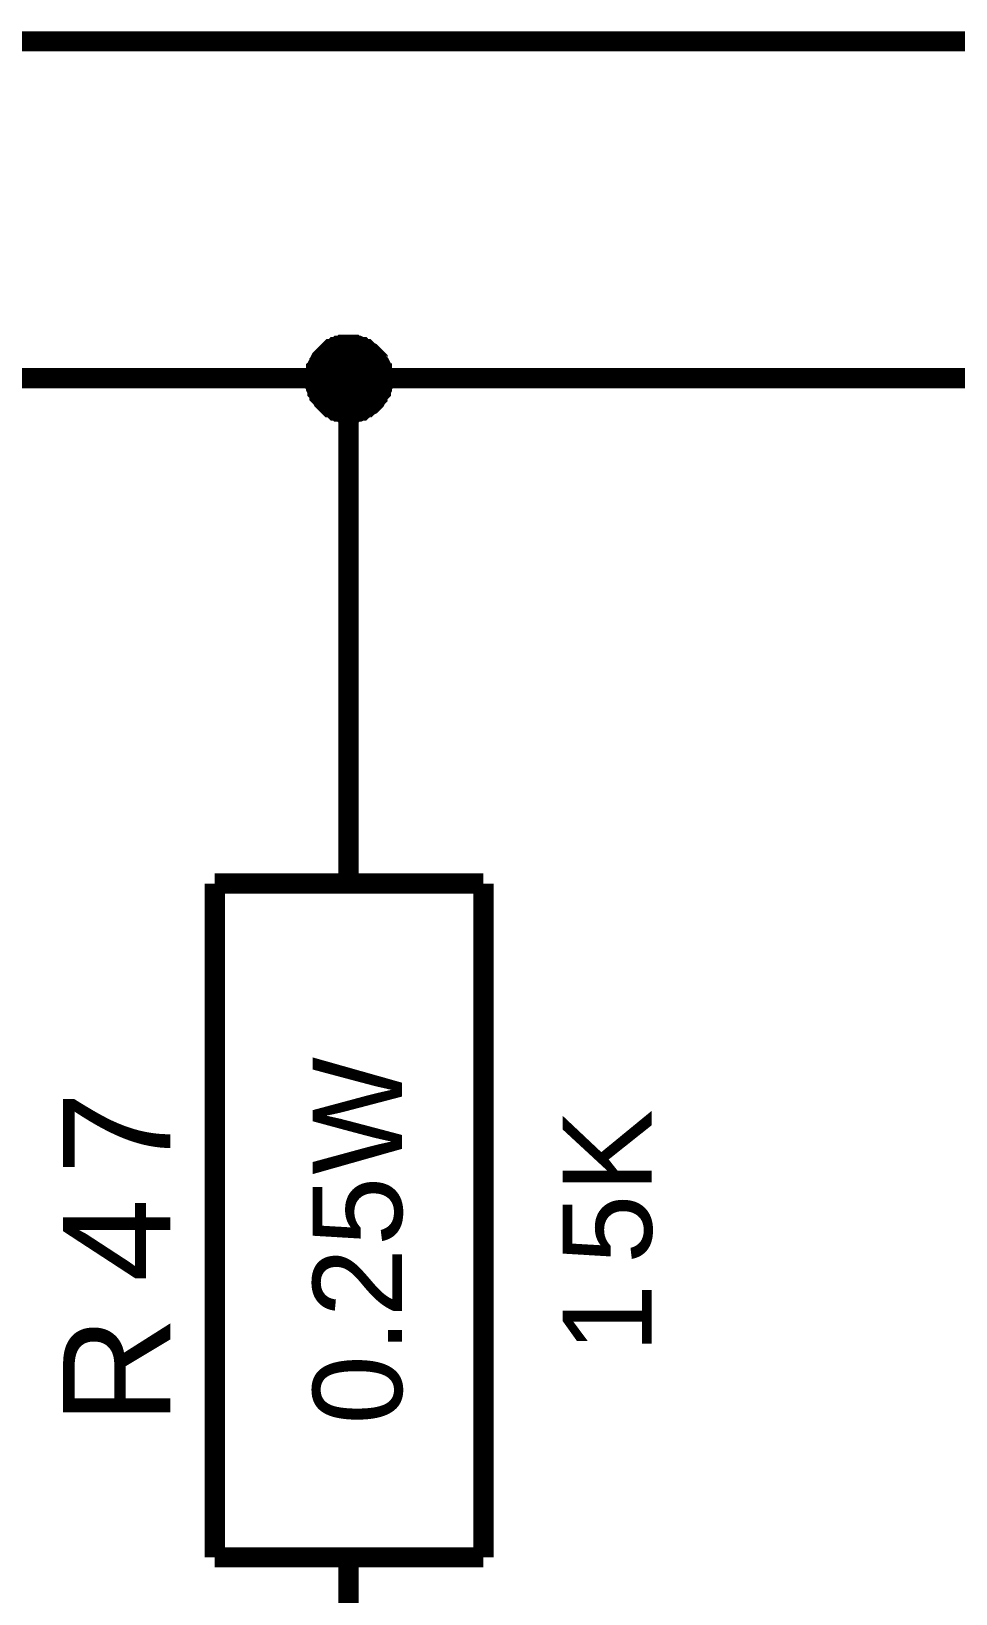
# Model space of a CAD drawing. Header units: millimetres. Extents: x -2024 to 917, y -725 to 13.
# Drawn here: x 332.43 to 346.15, y -179.33 to -156.13 of the extents above; entities that cross this region are included whole.
import ezdxf

# ---------------------------------------------------------------- set-up
doc = ezdxf.new("R2010")
doc.units = ezdxf.units.MM
doc.layers.add('Sheet', color=255, linetype='Continuous')
doc.styles.get("Standard").update_dxf_attribs({"font": 'arial.ttf'})

msp = doc.modelspace()

# ---------------------------------------------------------------- linework, layer by layer
at = {"layer": 'Sheet'}
for points, const_width in [([(319.658, -191.287), (327.139, -191.287), (327.139, -156.281), (389.619, -156.281)], 0.3), ([(336.639, -161.282), (336.639, -161.265), (336.639, -161.232), (336.639, -161.216), (336.656, -161.183), (336.656, -161.166), (336.656, -161.133), (336.673, -161.116), (336.673, -161.1), (336.689, -161.067), (336.706, -161.05), (336.706, -161.034), (336.722, -161), (336.739, -160.984), (336.755, -160.967), (336.772, -160.951), (336.788, -160.934), (336.805, -160.918), (336.822, -160.901), (336.838, -160.884), (336.855, -160.868), (336.871, -160.851), (336.904, -160.851), (336.921, -160.835), (336.937, -160.818), (336.97, -160.818), (336.987, -160.802), (337.004, -160.802), (337.037, -160.802), (337.053, -160.785), (337.086, -160.785), (337.103, -160.785), (337.136, -160.785)], 0.3), ([(336.639, -161.282), (336.639, -161.265), (336.639, -161.232), (336.639, -161.216), (336.656, -161.183), (336.656, -161.166), (336.656, -161.133), (336.673, -161.116), (336.673, -161.1), (336.689, -161.067), (336.706, -161.05), (336.706, -161.034), (336.722, -161), (336.739, -160.984), (336.755, -160.967), (336.772, -160.951), (336.788, -160.934), (336.805, -160.918), (336.822, -160.901), (336.838, -160.884), (336.855, -160.868), (336.871, -160.851), (336.904, -160.851), (336.921, -160.835), (336.937, -160.818), (336.97, -160.818), (336.987, -160.802), (337.004, -160.802), (337.037, -160.802), (337.053, -160.785), (337.086, -160.785), (337.103, -160.785), (337.136, -160.785)], 0.3), ([(336.639, -161.282), (336.639, -161.265), (336.639, -161.232), (336.639, -161.216), (336.656, -161.183), (336.656, -161.166), (336.656, -161.133), (336.673, -161.116), (336.673, -161.1), (336.689, -161.067), (336.706, -161.05), (336.706, -161.034), (336.722, -161), (336.739, -160.984), (336.755, -160.967), (336.772, -160.951), (336.788, -160.934), (336.805, -160.918), (336.822, -160.901), (336.838, -160.884), (336.855, -160.868), (336.871, -160.851), (336.904, -160.851), (336.921, -160.835), (336.937, -160.818), (336.97, -160.818), (336.987, -160.802), (337.004, -160.802), (337.037, -160.802), (337.053, -160.785), (337.086, -160.785), (337.103, -160.785), (337.136, -160.785)], 0.3), ([(336.639, -161.282), (336.639, -161.265), (336.639, -161.232), (336.639, -161.216), (336.656, -161.183), (336.656, -161.166), (336.656, -161.133), (336.673, -161.116), (336.673, -161.1), (336.689, -161.067), (336.706, -161.05), (336.706, -161.034), (336.722, -161), (336.739, -160.984), (336.755, -160.967), (336.772, -160.951), (336.788, -160.934), (336.805, -160.918), (336.822, -160.901), (336.838, -160.884), (336.855, -160.868), (336.871, -160.851), (336.904, -160.851), (336.921, -160.835), (336.937, -160.818), (336.97, -160.818), (336.987, -160.802), (337.004, -160.802), (337.037, -160.802), (337.053, -160.785), (337.086, -160.785), (337.103, -160.785), (337.136, -160.785)], 0.3), ([(336.639, -161.282), (336.639, -161.265), (336.639, -161.232), (336.639, -161.216), (336.656, -161.183), (336.656, -161.166), (336.656, -161.133), (336.673, -161.116), (336.673, -161.1), (336.689, -161.067), (336.706, -161.05), (336.706, -161.034), (336.722, -161), (336.739, -160.984), (336.755, -160.967), (336.772, -160.951), (336.788, -160.934), (336.805, -160.918), (336.822, -160.901), (336.838, -160.884), (336.855, -160.868), (336.871, -160.851), (336.904, -160.851), (336.921, -160.835), (336.937, -160.818), (336.97, -160.818), (336.987, -160.802), (337.004, -160.802), (337.037, -160.802), (337.053, -160.785), (337.086, -160.785), (337.103, -160.785), (337.136, -160.785)], 0.0991), ([(336.639, -161.282), (336.639, -161.265), (336.639, -161.232), (336.639, -161.216), (336.656, -161.183), (336.656, -161.166), (336.656, -161.133), (336.673, -161.116), (336.673, -161.1), (336.689, -161.067), (336.706, -161.05), (336.706, -161.034), (336.722, -161), (336.739, -160.984), (336.755, -160.967), (336.772, -160.951), (336.788, -160.934), (336.805, -160.918), (336.822, -160.901), (336.838, -160.884), (336.855, -160.868), (336.871, -160.851), (336.904, -160.851), (336.921, -160.835), (336.937, -160.818), (336.97, -160.818), (336.987, -160.802), (337.004, -160.802), (337.037, -160.802), (337.053, -160.785), (337.086, -160.785), (337.103, -160.785), (337.136, -160.785)], 0.0991), ([(336.639, -161.282), (336.639, -161.265), (336.639, -161.232), (336.639, -161.216), (336.656, -161.183), (336.656, -161.166), (336.656, -161.133), (336.673, -161.116), (336.673, -161.1), (336.689, -161.067), (336.706, -161.05), (336.706, -161.034), (336.722, -161), (336.739, -160.984), (336.755, -160.967), (336.772, -160.951), (336.788, -160.934), (336.805, -160.918), (336.822, -160.901), (336.838, -160.884), (336.855, -160.868), (336.871, -160.851), (336.904, -160.851), (336.921, -160.835), (336.937, -160.818), (336.97, -160.818), (336.987, -160.802), (337.004, -160.802), (337.037, -160.802), (337.053, -160.785), (337.086, -160.785), (337.103, -160.785), (337.136, -160.785)], 0.0991), ([(336.639, -161.282), (336.639, -161.265), (336.639, -161.232), (336.639, -161.216), (336.656, -161.183), (336.656, -161.166), (336.656, -161.133), (336.673, -161.116), (336.673, -161.1), (336.689, -161.067), (336.706, -161.05), (336.706, -161.034), (336.722, -161), (336.739, -160.984), (336.755, -160.967), (336.772, -160.951), (336.788, -160.934), (336.805, -160.918), (336.822, -160.901), (336.838, -160.884), (336.855, -160.868), (336.871, -160.851), (336.904, -160.851), (336.921, -160.835), (336.937, -160.818), (336.97, -160.818), (336.987, -160.802), (337.004, -160.802), (337.037, -160.802), (337.053, -160.785), (337.086, -160.785), (337.103, -160.785), (337.136, -160.785)], 0.0991), ([(337.136, -160.785), (337.136, -160.785)], 0.3), ([(337.136, -160.785), (337.169, -160.785), (337.186, -160.785), (337.219, -160.785), (337.235, -160.802), (337.268, -160.802), (337.285, -160.802), (337.318, -160.818), (337.335, -160.818), (337.351, -160.835), (337.384, -160.851), (337.401, -160.851), (337.417, -160.868), (337.434, -160.884), (337.467, -160.901), (337.484, -160.918), (337.5, -160.934), (337.517, -160.951), (337.533, -160.967), (337.55, -160.984), (337.566, -161), (337.566, -161.034), (337.583, -161.05), (337.599, -161.067), (337.616, -161.1), (337.616, -161.116), (337.633, -161.133), (337.633, -161.166), (337.633, -161.183), (337.649, -161.216), (337.649, -161.232), (337.649, -161.265), (337.649, -161.282)], 0.3), ([(337.136, -160.785), (337.136, -160.785)], 0.3), ([(337.136, -160.785), (337.169, -160.785), (337.186, -160.785), (337.219, -160.785), (337.235, -160.802), (337.268, -160.802), (337.285, -160.802), (337.318, -160.818), (337.335, -160.818), (337.351, -160.835), (337.384, -160.851), (337.401, -160.851), (337.417, -160.868), (337.434, -160.884), (337.467, -160.901), (337.484, -160.918), (337.5, -160.934), (337.517, -160.951), (337.533, -160.967), (337.55, -160.984), (337.566, -161), (337.566, -161.034), (337.583, -161.05), (337.599, -161.067), (337.616, -161.1), (337.616, -161.116), (337.633, -161.133), (337.633, -161.166), (337.633, -161.183), (337.649, -161.216), (337.649, -161.232), (337.649, -161.265), (337.649, -161.282)], 0.3), ([(337.136, -160.785), (337.136, -160.785)], 0.3), ([(337.136, -160.785), (337.169, -160.785), (337.186, -160.785), (337.219, -160.785), (337.235, -160.802), (337.268, -160.802), (337.285, -160.802), (337.318, -160.818), (337.335, -160.818), (337.351, -160.835), (337.384, -160.851), (337.401, -160.851), (337.417, -160.868), (337.434, -160.884), (337.467, -160.901), (337.484, -160.918), (337.5, -160.934), (337.517, -160.951), (337.533, -160.967), (337.55, -160.984), (337.566, -161), (337.566, -161.034), (337.583, -161.05), (337.599, -161.067), (337.616, -161.1), (337.616, -161.116), (337.633, -161.133), (337.633, -161.166), (337.633, -161.183), (337.649, -161.216), (337.649, -161.232), (337.649, -161.265), (337.649, -161.282)], 0.3), ([(337.136, -160.785), (337.136, -160.785)], 0.3), ([(337.136, -160.785), (337.169, -160.785), (337.186, -160.785), (337.219, -160.785), (337.235, -160.802), (337.268, -160.802), (337.285, -160.802), (337.318, -160.818), (337.335, -160.818), (337.351, -160.835), (337.384, -160.851), (337.401, -160.851), (337.417, -160.868), (337.434, -160.884), (337.467, -160.901), (337.484, -160.918), (337.5, -160.934), (337.517, -160.951), (337.533, -160.967), (337.55, -160.984), (337.566, -161), (337.566, -161.034), (337.583, -161.05), (337.599, -161.067), (337.616, -161.1), (337.616, -161.116), (337.633, -161.133), (337.633, -161.166), (337.633, -161.183), (337.649, -161.216), (337.649, -161.232), (337.649, -161.265), (337.649, -161.282)], 0.3), ([(337.136, -160.785), (337.136, -160.785)], 0.0991), ([(337.136, -160.785), (337.169, -160.785), (337.186, -160.785), (337.219, -160.785), (337.235, -160.802), (337.268, -160.802), (337.285, -160.802), (337.318, -160.818), (337.335, -160.818), (337.351, -160.835), (337.384, -160.851), (337.401, -160.851), (337.417, -160.868), (337.434, -160.884), (337.467, -160.901), (337.484, -160.918), (337.5, -160.934), (337.517, -160.951), (337.533, -160.967), (337.55, -160.984), (337.566, -161), (337.566, -161.034), (337.583, -161.05), (337.599, -161.067), (337.616, -161.1), (337.616, -161.116), (337.633, -161.133), (337.633, -161.166), (337.633, -161.183), (337.649, -161.216), (337.649, -161.232), (337.649, -161.265), (337.649, -161.282)], 0.0991), ([(337.136, -160.785), (337.136, -160.785)], 0.0991), ([(337.136, -160.785), (337.169, -160.785), (337.186, -160.785), (337.219, -160.785), (337.235, -160.802), (337.268, -160.802), (337.285, -160.802), (337.318, -160.818), (337.335, -160.818), (337.351, -160.835), (337.384, -160.851), (337.401, -160.851), (337.417, -160.868), (337.434, -160.884), (337.467, -160.901), (337.484, -160.918), (337.5, -160.934), (337.517, -160.951), (337.533, -160.967), (337.55, -160.984), (337.566, -161), (337.566, -161.034), (337.583, -161.05), (337.599, -161.067), (337.616, -161.1), (337.616, -161.116), (337.633, -161.133), (337.633, -161.166), (337.633, -161.183), (337.649, -161.216), (337.649, -161.232), (337.649, -161.265), (337.649, -161.282)], 0.0991), ([(337.136, -160.785), (337.136, -160.785)], 0.0991), ([(337.136, -160.785), (337.169, -160.785), (337.186, -160.785), (337.219, -160.785), (337.235, -160.802), (337.268, -160.802), (337.285, -160.802), (337.318, -160.818), (337.335, -160.818), (337.351, -160.835), (337.384, -160.851), (337.401, -160.851), (337.417, -160.868), (337.434, -160.884), (337.467, -160.901), (337.484, -160.918), (337.5, -160.934), (337.517, -160.951), (337.533, -160.967), (337.55, -160.984), (337.566, -161), (337.566, -161.034), (337.583, -161.05), (337.599, -161.067), (337.616, -161.1), (337.616, -161.116), (337.633, -161.133), (337.633, -161.166), (337.633, -161.183), (337.649, -161.216), (337.649, -161.232), (337.649, -161.265), (337.649, -161.282)], 0.0991), ([(337.136, -160.785), (337.136, -160.785)], 0.0991), ([(337.136, -160.785), (337.169, -160.785), (337.186, -160.785), (337.219, -160.785), (337.235, -160.802), (337.268, -160.802), (337.285, -160.802), (337.318, -160.818), (337.335, -160.818), (337.351, -160.835), (337.384, -160.851), (337.401, -160.851), (337.417, -160.868), (337.434, -160.884), (337.467, -160.901), (337.484, -160.918), (337.5, -160.934), (337.517, -160.951), (337.533, -160.967), (337.55, -160.984), (337.566, -161), (337.566, -161.034), (337.583, -161.05), (337.599, -161.067), (337.616, -161.1), (337.616, -161.116), (337.633, -161.133), (337.633, -161.166), (337.633, -161.183), (337.649, -161.216), (337.649, -161.232), (337.649, -161.265), (337.649, -161.282)], 0.0991), ([(277.171, -166.283), (277.171, -161.282), (319.658, -161.282), (337.136, -161.282)], 0.3), ([(337.136, -161.795), (337.103, -161.795), (337.086, -161.795), (337.053, -161.795), (337.037, -161.779), (337.004, -161.779), (336.987, -161.779), (336.97, -161.762), (336.937, -161.762), (336.921, -161.746), (336.904, -161.729), (336.871, -161.712), (336.855, -161.712), (336.838, -161.696), (336.822, -161.679), (336.805, -161.663), (336.788, -161.646), (336.772, -161.63), (336.755, -161.613), (336.739, -161.58), (336.722, -161.563), (336.706, -161.547), (336.706, -161.53), (336.689, -161.497), (336.673, -161.481), (336.673, -161.464), (336.656, -161.431), (336.656, -161.414), (336.656, -161.381), (336.639, -161.365), (336.639, -161.332), (336.639, -161.315), (336.639, -161.282)], 0.3), ([(336.639, -161.282), (336.639, -161.282)], 0.3), ([(337.136, -161.795), (337.103, -161.795), (337.086, -161.795), (337.053, -161.795), (337.037, -161.779), (337.004, -161.779), (336.987, -161.779), (336.97, -161.762), (336.937, -161.762), (336.921, -161.746), (336.904, -161.729), (336.871, -161.712), (336.855, -161.712), (336.838, -161.696), (336.822, -161.679), (336.805, -161.663), (336.788, -161.646), (336.772, -161.63), (336.755, -161.613), (336.739, -161.58), (336.722, -161.563), (336.706, -161.547), (336.706, -161.53), (336.689, -161.497), (336.673, -161.481), (336.673, -161.464), (336.656, -161.431), (336.656, -161.414), (336.656, -161.381), (336.639, -161.365), (336.639, -161.332), (336.639, -161.315), (336.639, -161.282)], 0.3), ([(336.639, -161.282), (336.639, -161.282)], 0.3), ([(337.136, -161.795), (337.103, -161.795), (337.086, -161.795), (337.053, -161.795), (337.037, -161.779), (337.004, -161.779), (336.987, -161.779), (336.97, -161.762), (336.937, -161.762), (336.921, -161.746), (336.904, -161.729), (336.871, -161.712), (336.855, -161.712), (336.838, -161.696), (336.822, -161.679), (336.805, -161.663), (336.788, -161.646), (336.772, -161.63), (336.755, -161.613), (336.739, -161.58), (336.722, -161.563), (336.706, -161.547), (336.706, -161.53), (336.689, -161.497), (336.673, -161.481), (336.673, -161.464), (336.656, -161.431), (336.656, -161.414), (336.656, -161.381), (336.639, -161.365), (336.639, -161.332), (336.639, -161.315), (336.639, -161.282)], 0.3), ([(336.639, -161.282), (336.639, -161.282)], 0.3), ([(337.136, -161.795), (337.103, -161.795), (337.086, -161.795), (337.053, -161.795), (337.037, -161.779), (337.004, -161.779), (336.987, -161.779), (336.97, -161.762), (336.937, -161.762), (336.921, -161.746), (336.904, -161.729), (336.871, -161.712), (336.855, -161.712), (336.838, -161.696), (336.822, -161.679), (336.805, -161.663), (336.788, -161.646), (336.772, -161.63), (336.755, -161.613), (336.739, -161.58), (336.722, -161.563), (336.706, -161.547), (336.706, -161.53), (336.689, -161.497), (336.673, -161.481), (336.673, -161.464), (336.656, -161.431), (336.656, -161.414), (336.656, -161.381), (336.639, -161.365), (336.639, -161.332), (336.639, -161.315), (336.639, -161.282)], 0.3), ([(336.639, -161.282), (336.639, -161.282)], 0.3), ([(337.649, -161.282), (337.649, -161.315), (337.649, -161.332), (337.649, -161.365), (337.633, -161.381), (337.633, -161.414), (337.633, -161.431), (337.616, -161.464), (337.616, -161.481), (337.599, -161.497), (337.583, -161.53), (337.566, -161.547), (337.566, -161.563), (337.55, -161.58), (337.533, -161.613), (337.517, -161.63), (337.5, -161.646), (337.484, -161.663), (337.467, -161.679), (337.434, -161.696), (337.417, -161.712), (337.401, -161.712), (337.384, -161.729), (337.351, -161.746), (337.335, -161.762), (337.318, -161.762), (337.285, -161.779), (337.268, -161.779), (337.235, -161.779), (337.219, -161.795), (337.186, -161.795), (337.169, -161.795), (337.136, -161.795)], 0.3), ([(337.136, -166.283), (337.136, -161.282), (412.112, -161.282), (432.089, -161.282), (452.083, -161.282), (479.575, -161.282), (557.034, -161.282)], 0.3), ([(337.649, -161.282), (337.649, -161.315), (337.649, -161.332), (337.649, -161.365), (337.633, -161.381), (337.633, -161.414), (337.633, -161.431), (337.616, -161.464), (337.616, -161.481), (337.599, -161.497), (337.583, -161.53), (337.566, -161.547), (337.566, -161.563), (337.55, -161.58), (337.533, -161.613), (337.517, -161.63), (337.5, -161.646), (337.484, -161.663), (337.467, -161.679), (337.434, -161.696), (337.417, -161.712), (337.401, -161.712), (337.384, -161.729), (337.351, -161.746), (337.335, -161.762), (337.318, -161.762), (337.285, -161.779), (337.268, -161.779), (337.235, -161.779), (337.219, -161.795), (337.186, -161.795), (337.169, -161.795), (337.136, -161.795)], 0.3), ([(337.649, -161.282), (337.649, -161.315), (337.649, -161.332), (337.649, -161.365), (337.633, -161.381), (337.633, -161.414), (337.633, -161.431), (337.616, -161.464), (337.616, -161.481), (337.599, -161.497), (337.583, -161.53), (337.566, -161.547), (337.566, -161.563), (337.55, -161.58), (337.533, -161.613), (337.517, -161.63), (337.5, -161.646), (337.484, -161.663), (337.467, -161.679), (337.434, -161.696), (337.417, -161.712), (337.401, -161.712), (337.384, -161.729), (337.351, -161.746), (337.335, -161.762), (337.318, -161.762), (337.285, -161.779), (337.268, -161.779), (337.235, -161.779), (337.219, -161.795), (337.186, -161.795), (337.169, -161.795), (337.136, -161.795)], 0.3), ([(337.649, -161.282), (337.649, -161.315), (337.649, -161.332), (337.649, -161.365), (337.633, -161.381), (337.633, -161.414), (337.633, -161.431), (337.616, -161.464), (337.616, -161.481), (337.599, -161.497), (337.583, -161.53), (337.566, -161.547), (337.566, -161.563), (337.55, -161.58), (337.533, -161.613), (337.517, -161.63), (337.5, -161.646), (337.484, -161.663), (337.467, -161.679), (337.434, -161.696), (337.417, -161.712), (337.401, -161.712), (337.384, -161.729), (337.351, -161.746), (337.335, -161.762), (337.318, -161.762), (337.285, -161.779), (337.268, -161.779), (337.235, -161.779), (337.219, -161.795), (337.186, -161.795), (337.169, -161.795), (337.136, -161.795)], 0.3), ([(337.649, -161.282), (337.649, -161.282), (337.649, -161.282), (337.649, -161.282), (337.649, -161.282), (337.649, -161.282), (337.649, -161.282), (337.649, -161.282), (337.649, -161.282), (337.649, -161.282), (337.649, -161.282), (337.649, -161.282), (337.649, -161.282), (337.649, -161.282), (337.649, -161.282), (337.649, -161.282), (337.649, -161.282), (337.649, -161.282), (337.649, -161.282), (337.649, -161.282), (337.649, -161.282), (337.649, -161.282), (337.649, -161.282), (337.649, -161.282), (337.649, -161.282), (337.649, -161.282), (337.649, -161.282), (337.649, -161.282), (337.649, -161.282), (337.649, -161.282), (337.649, -161.282), (337.649, -161.282), (337.649, -161.282)], 0.3), ([(337.649, -161.282), (337.649, -161.282)], 0.3), ([(337.649, -161.282), (337.649, -161.282), (337.649, -161.282), (337.649, -161.282), (337.649, -161.282), (337.649, -161.282), (337.649, -161.282), (337.649, -161.282), (337.649, -161.282), (337.649, -161.282), (337.649, -161.282), (337.649, -161.282), (337.649, -161.282), (337.649, -161.282), (337.649, -161.282), (337.649, -161.282), (337.649, -161.282), (337.649, -161.282), (337.649, -161.282), (337.649, -161.282), (337.649, -161.282), (337.649, -161.282), (337.649, -161.282), (337.649, -161.282), (337.649, -161.282), (337.649, -161.282), (337.649, -161.282), (337.649, -161.282), (337.649, -161.282), (337.649, -161.282), (337.649, -161.282), (337.649, -161.282), (337.649, -161.282)], 0.3), ([(337.649, -161.282), (337.649, -161.282)], 0.3), ([(337.649, -161.282), (337.649, -161.282), (337.649, -161.282), (337.649, -161.282), (337.649, -161.282), (337.649, -161.282), (337.649, -161.282), (337.649, -161.282), (337.649, -161.282), (337.649, -161.282), (337.649, -161.282), (337.649, -161.282), (337.649, -161.282), (337.649, -161.282), (337.649, -161.282), (337.649, -161.282), (337.649, -161.282), (337.649, -161.282), (337.649, -161.282), (337.649, -161.282), (337.649, -161.282), (337.649, -161.282), (337.649, -161.282), (337.649, -161.282), (337.649, -161.282), (337.649, -161.282), (337.649, -161.282), (337.649, -161.282), (337.649, -161.282), (337.649, -161.282), (337.649, -161.282), (337.649, -161.282), (337.649, -161.282)], 0.3), ([(337.649, -161.282), (337.649, -161.282)], 0.3), ([(337.649, -161.282), (337.649, -161.282), (337.649, -161.282), (337.649, -161.282), (337.649, -161.282), (337.649, -161.282), (337.649, -161.282), (337.649, -161.282), (337.649, -161.282), (337.649, -161.282), (337.649, -161.282), (337.649, -161.282), (337.649, -161.282), (337.649, -161.282), (337.649, -161.282), (337.649, -161.282), (337.649, -161.282), (337.649, -161.282), (337.649, -161.282), (337.649, -161.282), (337.649, -161.282), (337.649, -161.282), (337.649, -161.282), (337.649, -161.282), (337.649, -161.282), (337.649, -161.282), (337.649, -161.282), (337.649, -161.282), (337.649, -161.282), (337.649, -161.282), (337.649, -161.282), (337.649, -161.282), (337.649, -161.282)], 0.3), ([(337.649, -161.282), (337.649, -161.282)], 0.3), ([(337.136, -161.795), (337.103, -161.795), (337.086, -161.795), (337.053, -161.795), (337.037, -161.779), (337.004, -161.779), (336.987, -161.779), (336.97, -161.762), (336.937, -161.762), (336.921, -161.746), (336.904, -161.729), (336.871, -161.712), (336.855, -161.712), (336.838, -161.696), (336.822, -161.679), (336.805, -161.663), (336.788, -161.646), (336.772, -161.63), (336.755, -161.613), (336.739, -161.58), (336.722, -161.563), (336.706, -161.547), (336.706, -161.53), (336.689, -161.497), (336.673, -161.481), (336.673, -161.464), (336.656, -161.431), (336.656, -161.414), (336.656, -161.381), (336.639, -161.365), (336.639, -161.332), (336.639, -161.315), (336.639, -161.282)], 0.0991), ([(336.639, -161.282), (336.639, -161.282)], 0.0991), ([(337.136, -161.795), (337.103, -161.795), (337.086, -161.795), (337.053, -161.795), (337.037, -161.779), (337.004, -161.779), (336.987, -161.779), (336.97, -161.762), (336.937, -161.762), (336.921, -161.746), (336.904, -161.729), (336.871, -161.712), (336.855, -161.712), (336.838, -161.696), (336.822, -161.679), (336.805, -161.663), (336.788, -161.646), (336.772, -161.63), (336.755, -161.613), (336.739, -161.58), (336.722, -161.563), (336.706, -161.547), (336.706, -161.53), (336.689, -161.497), (336.673, -161.481), (336.673, -161.464), (336.656, -161.431), (336.656, -161.414), (336.656, -161.381), (336.639, -161.365), (336.639, -161.332), (336.639, -161.315), (336.639, -161.282)], 0.0991), ([(336.639, -161.282), (336.639, -161.282)], 0.0991), ([(337.136, -161.795), (337.103, -161.795), (337.086, -161.795), (337.053, -161.795), (337.037, -161.779), (337.004, -161.779), (336.987, -161.779), (336.97, -161.762), (336.937, -161.762), (336.921, -161.746), (336.904, -161.729), (336.871, -161.712), (336.855, -161.712), (336.838, -161.696), (336.822, -161.679), (336.805, -161.663), (336.788, -161.646), (336.772, -161.63), (336.755, -161.613), (336.739, -161.58), (336.722, -161.563), (336.706, -161.547), (336.706, -161.53), (336.689, -161.497), (336.673, -161.481), (336.673, -161.464), (336.656, -161.431), (336.656, -161.414), (336.656, -161.381), (336.639, -161.365), (336.639, -161.332), (336.639, -161.315), (336.639, -161.282)], 0.0991), ([(336.639, -161.282), (336.639, -161.282)], 0.0991), ([(337.136, -161.795), (337.103, -161.795), (337.086, -161.795), (337.053, -161.795), (337.037, -161.779), (337.004, -161.779), (336.987, -161.779), (336.97, -161.762), (336.937, -161.762), (336.921, -161.746), (336.904, -161.729), (336.871, -161.712), (336.855, -161.712), (336.838, -161.696), (336.822, -161.679), (336.805, -161.663), (336.788, -161.646), (336.772, -161.63), (336.755, -161.613), (336.739, -161.58), (336.722, -161.563), (336.706, -161.547), (336.706, -161.53), (336.689, -161.497), (336.673, -161.481), (336.673, -161.464), (336.656, -161.431), (336.656, -161.414), (336.656, -161.381), (336.639, -161.365), (336.639, -161.332), (336.639, -161.315), (336.639, -161.282)], 0.0991), ([(336.639, -161.282), (336.639, -161.282)], 0.0991), ([(337.649, -161.282), (337.649, -161.315), (337.649, -161.332), (337.649, -161.365), (337.633, -161.381), (337.633, -161.414), (337.633, -161.431), (337.616, -161.464), (337.616, -161.481), (337.599, -161.497), (337.583, -161.53), (337.566, -161.547), (337.566, -161.563), (337.55, -161.58), (337.533, -161.613), (337.517, -161.63), (337.5, -161.646), (337.484, -161.663), (337.467, -161.679), (337.434, -161.696), (337.417, -161.712), (337.401, -161.712), (337.384, -161.729), (337.351, -161.746), (337.335, -161.762), (337.318, -161.762), (337.285, -161.779), (337.268, -161.779), (337.235, -161.779), (337.219, -161.795), (337.186, -161.795), (337.169, -161.795), (337.136, -161.795)], 0.0991), ([(337.649, -161.282), (337.649, -161.315), (337.649, -161.332), (337.649, -161.365), (337.633, -161.381), (337.633, -161.414), (337.633, -161.431), (337.616, -161.464), (337.616, -161.481), (337.599, -161.497), (337.583, -161.53), (337.566, -161.547), (337.566, -161.563), (337.55, -161.58), (337.533, -161.613), (337.517, -161.63), (337.5, -161.646), (337.484, -161.663), (337.467, -161.679), (337.434, -161.696), (337.417, -161.712), (337.401, -161.712), (337.384, -161.729), (337.351, -161.746), (337.335, -161.762), (337.318, -161.762), (337.285, -161.779), (337.268, -161.779), (337.235, -161.779), (337.219, -161.795), (337.186, -161.795), (337.169, -161.795), (337.136, -161.795)], 0.0991), ([(337.649, -161.282), (337.649, -161.315), (337.649, -161.332), (337.649, -161.365), (337.633, -161.381), (337.633, -161.414), (337.633, -161.431), (337.616, -161.464), (337.616, -161.481), (337.599, -161.497), (337.583, -161.53), (337.566, -161.547), (337.566, -161.563), (337.55, -161.58), (337.533, -161.613), (337.517, -161.63), (337.5, -161.646), (337.484, -161.663), (337.467, -161.679), (337.434, -161.696), (337.417, -161.712), (337.401, -161.712), (337.384, -161.729), (337.351, -161.746), (337.335, -161.762), (337.318, -161.762), (337.285, -161.779), (337.268, -161.779), (337.235, -161.779), (337.219, -161.795), (337.186, -161.795), (337.169, -161.795), (337.136, -161.795)], 0.0991), ([(337.649, -161.282), (337.649, -161.315), (337.649, -161.332), (337.649, -161.365), (337.633, -161.381), (337.633, -161.414), (337.633, -161.431), (337.616, -161.464), (337.616, -161.481), (337.599, -161.497), (337.583, -161.53), (337.566, -161.547), (337.566, -161.563), (337.55, -161.58), (337.533, -161.613), (337.517, -161.63), (337.5, -161.646), (337.484, -161.663), (337.467, -161.679), (337.434, -161.696), (337.417, -161.712), (337.401, -161.712), (337.384, -161.729), (337.351, -161.746), (337.335, -161.762), (337.318, -161.762), (337.285, -161.779), (337.268, -161.779), (337.235, -161.779), (337.219, -161.795), (337.186, -161.795), (337.169, -161.795), (337.136, -161.795)], 0.0991), ([(337.649, -161.282), (337.649, -161.282), (337.649, -161.282), (337.649, -161.282), (337.649, -161.282), (337.649, -161.282), (337.649, -161.282), (337.649, -161.282), (337.649, -161.282), (337.649, -161.282), (337.649, -161.282), (337.649, -161.282), (337.649, -161.282), (337.649, -161.282), (337.649, -161.282), (337.649, -161.282), (337.649, -161.282), (337.649, -161.282), (337.649, -161.282), (337.649, -161.282), (337.649, -161.282), (337.649, -161.282), (337.649, -161.282), (337.649, -161.282), (337.649, -161.282), (337.649, -161.282), (337.649, -161.282), (337.649, -161.282), (337.649, -161.282), (337.649, -161.282), (337.649, -161.282), (337.649, -161.282), (337.649, -161.282)], 0.0991), ([(337.649, -161.282), (337.649, -161.282)], 0.0991), ([(337.649, -161.282), (337.649, -161.282), (337.649, -161.282), (337.649, -161.282), (337.649, -161.282), (337.649, -161.282), (337.649, -161.282), (337.649, -161.282), (337.649, -161.282), (337.649, -161.282), (337.649, -161.282), (337.649, -161.282), (337.649, -161.282), (337.649, -161.282), (337.649, -161.282), (337.649, -161.282), (337.649, -161.282), (337.649, -161.282), (337.649, -161.282), (337.649, -161.282), (337.649, -161.282), (337.649, -161.282), (337.649, -161.282), (337.649, -161.282), (337.649, -161.282), (337.649, -161.282), (337.649, -161.282), (337.649, -161.282), (337.649, -161.282), (337.649, -161.282), (337.649, -161.282), (337.649, -161.282), (337.649, -161.282)], 0.0991), ([(337.649, -161.282), (337.649, -161.282)], 0.0991), ([(337.649, -161.282), (337.649, -161.282), (337.649, -161.282), (337.649, -161.282), (337.649, -161.282), (337.649, -161.282), (337.649, -161.282), (337.649, -161.282), (337.649, -161.282), (337.649, -161.282), (337.649, -161.282), (337.649, -161.282), (337.649, -161.282), (337.649, -161.282), (337.649, -161.282), (337.649, -161.282), (337.649, -161.282), (337.649, -161.282), (337.649, -161.282), (337.649, -161.282), (337.649, -161.282), (337.649, -161.282), (337.649, -161.282), (337.649, -161.282), (337.649, -161.282), (337.649, -161.282), (337.649, -161.282), (337.649, -161.282), (337.649, -161.282), (337.649, -161.282), (337.649, -161.282), (337.649, -161.282), (337.649, -161.282)], 0.0991), ([(337.649, -161.282), (337.649, -161.282)], 0.0991), ([(337.649, -161.282), (337.649, -161.282), (337.649, -161.282), (337.649, -161.282), (337.649, -161.282), (337.649, -161.282), (337.649, -161.282), (337.649, -161.282), (337.649, -161.282), (337.649, -161.282), (337.649, -161.282), (337.649, -161.282), (337.649, -161.282), (337.649, -161.282), (337.649, -161.282), (337.649, -161.282), (337.649, -161.282), (337.649, -161.282), (337.649, -161.282), (337.649, -161.282), (337.649, -161.282), (337.649, -161.282), (337.649, -161.282), (337.649, -161.282), (337.649, -161.282), (337.649, -161.282), (337.649, -161.282), (337.649, -161.282), (337.649, -161.282), (337.649, -161.282), (337.649, -161.282), (337.649, -161.282), (337.649, -161.282)], 0.0991), ([(337.649, -161.282), (337.649, -161.282)], 0.0991), ([(337.136, -168.783), (337.136, -166.283)], 0.3), ([(335.15, -168.783), (339.139, -168.783)], 0.3), ([(335.15, -178.785), (335.15, -168.783)], 0.3), ([(339.139, -178.785), (339.139, -168.783)], 0.3), ([(335.15, -178.785), (339.139, -178.785)], 0.3), ([(337.136, -178.785), (337.136, -181.285)], 0.3)]:
    msp.add_lwpolyline(points, dxfattribs=dict(at, const_width=const_width))
at = {"layer": 'Sheet', "const_width": 0.508}
msp.add_lwpolyline([(336.835, -161.282, 1), (337.343, -161.282, 1)], format="xyb", close=True, dxfattribs=at)

# ---------------------------------------------------------------- texts
at = {"layer": 'Sheet'}
for s, height, p in [('W', 1.325, (337.93, -173.105)), ('7', 1.59, (334.488, -173.105)), ('K', 1.325, (341.638, -173.37)), ('5', 1.325, (337.93, -174.165)), ('5', 1.325, (341.638, -174.43)), ('4', 1.59, (334.488, -174.695)), ('2', 1.325, (337.93, -175.224)), ('1', 1.325, (341.638, -175.754)), ('R', 1.59, (334.488, -176.814)), ('.', 1.325, (337.93, -175.754)), ('0', 1.325, (337.93, -176.814))]:
    msp.add_text(s, height=height, rotation=90, dxfattribs=at).set_placement(p)

doc.saveas('drawing.dxf')
